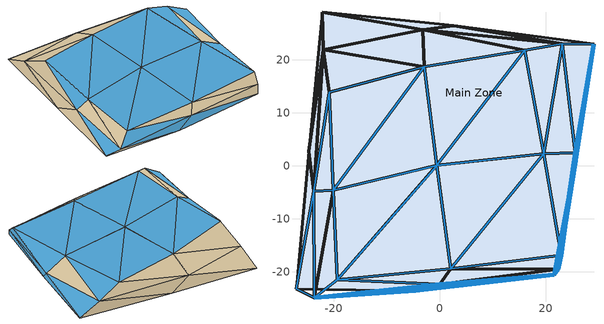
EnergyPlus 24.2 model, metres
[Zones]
Main Zone
 floor ground (M16_300mm_heavyweight_concrete): -22.15,28.94 -2.85,1.88 -24.7,2.7 z0; -2.85,1.88 21.64,-20.54 -4.63,-23.57 z0; -24.7,2.7 -4.63,-23.57 -27.13,-23.19 z0; -2.85,1.88 -4.63,-23.57 -24.7,2.7 z0; 29.1,22.94 25.65,1.1 2.63,26.41 z0; 25.65,1.1 21.64,-20.54 -2.85,1.88 z0; 2.63,26.41 -2.85,1.88 -22.15,28.94 z0; 25.65,1.1 -2.85,1.88 2.63,26.41 z0
 wall outside (I02_50_mm_insulation_board): -19.39,-21.53,3.98 -20.06,-4.6,4.9 -23.67,-24.87,1.69; 22.96,-16.84,4.31 2.06,-19.47,3.82 22.33,-19.5,2.08; 2.06,-19.47,3.82 -19.39,-21.53,3.98 -0.04,-22.32,2.14; 22.33,-19.5,2.08 -0.04,-22.32,2.14 21.64,-20.54,0; 2.06,-19.47,3.82 -0.04,-22.32,2.14 22.33,-19.5,2.08; -20.86,13.91,7.02 -2.95,18.68,5.97 -21.97,21.86,3.12; -2.95,18.68,5.97 16.05,21.77,5.58 -3.18,25.68,2.93; -21.97,21.86,3.12 -3.18,25.68,2.93 -22.15,28.94,0; -2.95,18.68,5.97 -3.18,25.68,2.93 -21.97,21.86,3.12; -20.06,-4.6,4.9 -23.77,-4.79,3.04 -23.67,-24.87,1.69; 19.6,2.26,4.67 25.55,2.44,1.63 23.1,23.07,3.05; -4.63,-23.57,0 -23.67,-24.87,1.69 -27.13,-23.19,0
 wall outside (M08_200mm_lightweight_concrete_block_filled): -24.7,2.7,0 -21.97,21.86,3.12 -22.15,28.94,0; -23.77,-4.79,3.04 -21.97,21.86,3.12 -24.7,2.7,0; -22.15,28.94,0 -3.18,25.68,2.93 2.63,26.41,0; -3.18,25.68,2.93 16.05,21.77,5.58 23.1,23.07,3.05; 2.63,26.41,0 23.1,23.07,3.05 29.1,22.94,0; -3.18,25.68,2.93 23.1,23.07,3.05 2.63,26.41,0; -27.13,-23.19,0 -23.77,-4.79,3.04 -24.7,2.7,0; -23.77,-4.79,3.04 -20.86,13.91,7.02 -21.97,21.86,3.12
 wall outside (generic_window_frame): -19.39,-21.53,3.98 -0.56,0.06,5.12 -20.06,-4.6,4.9; -0.56,0.06,5.12 16.05,21.77,5.58 -2.95,18.68,5.97; -20.06,-4.6,4.9 -2.95,18.68,5.97 -20.86,13.91,7.02; -0.56,0.06,5.12 -2.95,18.68,5.97 -20.06,-4.6,4.9; -20.06,-4.6,4.9 -20.86,13.91,7.02 -23.77,-4.79,3.04; 22.96,-16.84,4.31 19.6,2.26,4.67 2.06,-19.47,3.82; 19.6,2.26,4.67 16.05,21.77,5.58 -0.56,0.06,5.12; 2.06,-19.47,3.82 -0.56,0.06,5.12 -19.39,-21.53,3.98; 19.6,2.26,4.67 -0.56,0.06,5.12 2.06,-19.47,3.82; -23.67,-24.87,1.69 -23.77,-4.79,3.04 -27.13,-23.19,0; 29.1,22.94,0 25.55,2.44,1.63 25.65,1.1,0; 25.55,2.44,1.63 22.96,-16.84,4.31 22.33,-19.5,2.08; 25.65,1.1,0 22.33,-19.5,2.08 21.64,-20.54,0; 25.55,2.44,1.63 22.33,-19.5,2.08 25.65,1.1,0; 16.05,21.77,5.58 19.6,2.26,4.67 23.1,23.07,3.05; 19.6,2.26,4.67 22.96,-16.84,4.31 25.55,2.44,1.63; 23.1,23.07,3.05 25.55,2.44,1.63 29.1,22.94,0; 21.64,-20.54,0 -0.04,-22.32,2.14 -4.63,-23.57,0; -0.04,-22.32,2.14 -19.39,-21.53,3.98 -23.67,-24.87,1.69; -0.04,-22.32,2.14 -23.67,-24.87,1.69 -4.63,-23.57,0
 window (low_iron_3mm): 29.1,22.93,0 25.55,2.45,1.63 25.66,1.11,0; 25.55,2.43,1.63 22.96,-16.83,4.3 22.33,-19.49,2.08; 25.65,1.09,0 22.33,-19.49,2.08 21.64,-20.53,0; 25.55,2.43,1.63 22.33,-19.49,2.08 25.65,1.09,0
 window (clear_6mm): 21.63,-20.54,0 -0.03,-22.32,2.14 -4.62,-23.57,0; -0.05,-22.32,2.14 -23.66,-24.87,1.69 -4.64,-23.57,0
 skylight (low_iron_3mm): -19.38,-21.52,3.98 -0.57,0.05,5.12 -20.06,-4.6,4.9; -0.55,0.07,5.12 16.04,21.76,5.58 -2.94,18.67,5.97; -20.06,-4.59,4.9 -2.96,18.67,5.97 -20.85,13.91,7.01; -0.57,0.06,5.12 -2.95,18.67,5.97 -20.06,-4.59,4.9; 22.95,-16.84,4.31 19.6,2.25,4.66 2.07,-19.47,3.82; 19.59,2.26,4.67 16.04,21.76,5.58 -0.55,0.06,5.12; 2.05,-19.46,3.82 -0.56,0.05,5.12 -19.38,-21.52,3.98; 19.59,2.25,4.67 -0.55,0.05,5.12 2.06,-19.46,3.82
 skylight (clear_6mm): -20.07,-4.59,4.9 -20.86,13.9,7.01 -23.76,-4.78,3.04; -23.67,-24.86,1.69 -23.77,-4.8,3.04 -27.13,-23.18,0; 16.05,21.76,5.58 19.6,2.27,4.67 23.1,23.07,3.05; 19.6,2.25,4.66 22.96,-16.83,4.3 25.55,2.43,1.63; 23.1,23.06,3.05 25.55,2.45,1.63 29.1,22.93,0; -0.05,-22.32,2.14 -19.38,-21.53,3.98 -23.66,-24.86,1.7
[Building]
Building 1: Solar Distribution=FullExterior
[Site:GroundTemperature:BuildingSurface]

[Material] Thermal Absorptance=0.9; Solar Absorptance=0.7; Visible Absorptance=0.7
Name | Roughness | Thickness {m} | Conductivity {W/m-K} | Density {kg/m3} | Specific Heat {J/kg-K}
generic_window_frame | MediumSmooth | 0.1 | 0.17 | 700 | 1000
I02_50_mm_insulation_board | MediumRough | 0.0508 | 0.03 | 43 | 1210
M08_200mm_lightweight_concrete_block_filled | MediumRough | 0.2032 | 0.26 | 464 | 880
M16_300mm_heavyweight_concrete | MediumRough | 0.3048 | 1.95 | 2240 | 900
[WindowMaterial:Glazing] Optical Data Type=SpectralAverage; Infrared Transmittance at Normal Incidence=0; Front Side Infrared Hemispherical Emissivity=0.84; Back Side Infrared Hemispherical Emissivity=0.84; Conductivity {W/m-K}=0.9
Name | Thickness {m} | Solar Transmittance at Normal Incidence | Front Side Solar Reflectance at Normal Incidence | Back Side Solar Reflectance at Normal Incidence | Visible Transmittance at Normal Incidence | Front Side Visible Reflectance at Normal Incidence | Back Side Visible Reflectance at Normal Incidence
clear_6mm | 0.006 | 0.775 | 0.071 | 0.071 | 0.881 | 0.08 | 0.08
low_iron_3mm | 0.003 | 0.899 | 0.079 | 0.079 | 0.913 | 0.082 | 0.082
[Construction]
clear_6mm: clear_6mm
generic_window_frame: generic_window_frame
I02_50_mm_insulation_board: I02_50_mm_insulation_board
low_iron_3mm: low_iron_3mm
M08_200mm_lightweight_concrete_block_filled: M08_200mm_lightweight_concrete_block_filled
M16_300mm_heavyweight_concrete: M16_300mm_heavyweight_concrete
[Zone]
Main Zone: Multiplier=1; Part of Total Floor Area=Yes
[Space]
Main Space: Zone=Main Zone
[Daylighting:Controls]
Main Zone DaylightingControls: Zone or Space=Main Zone; Lighting Control Type=Continuous; Minimum Input Power Fraction for Continuous or ContinuousOff Dimming Control=0.3; Minimum Light Output Fraction for Continuous or ContinuousOff Dimming Control=0.2; Number of Stepped Control Steps=1; Probability Lighting will be Reset When Needed in Manual Stepped Control=1; Glare Calculation Daylighting Reference Point=Daylighting Control; Glare Calculation Azimuth Angle of View Direction Clockwise from Zone y-Axis {deg}=-0; Daylighting Reference Point Name 1=Daylighting Control; Fraction of Lights Controlled by Reference Point 1=1; Illuminance Setpoint at Reference Point 1 {lux}=500
[ZoneControl:Thermostat]
Main Zone Thermostat: Zone or ZoneList=Main Zone; Control Type Schedule=Main Zone Thermostat Schedule; Control 1=Thermostat Setpoint Dual Setpoint 1; Temperature Difference Between Cutout And Setpoint {deltaC}=0
[ThermostatSetpoint:DualSetpoint]
Thermostat Setpoint Dual Setpoint 1: Heating Setpoint Temperature Schedule=Schedule Ruleset 1; Cooling Setpoint Temperature Schedule=Schedule Ruleset 2
[Zone equipment]
Main Zone: Zone HVAC Ideal Loads Air System 1
[Schedule:Compact]
Main Zone Thermostat Schedule: Through: 12/31, For: AllDays, Until: 24:00, 4
[Schedule:Day:Interval]
Schedule Day 1; Schedule Day 2: No, 24:00, 25.9989
[Schedule:Week:Daily]
Schedule Ruleset 1 Week Rule - Jan1-Dec31: Schedule Day 1, Schedule Day 1, Schedule Day 1, Schedule Day 1, Schedule Day 1, Schedule Day 1, Schedule Day 1, Schedule Day 1, Schedule Day 1, Schedule Day 1, Schedule Day 1, Schedule Day 1
Schedule Ruleset 2 Week Rule - Jan1-Dec31: Schedule Day 2, Schedule Day 2, Schedule Day 2, Schedule Day 2, Schedule Day 2, Schedule Day 2, Schedule Day 2, Schedule Day 2, Schedule Day 2, Schedule Day 2, Schedule Day 2, Schedule Day 2
[Schedule:Year]
Schedule Ruleset 1: Schedule Ruleset 1 Week Rule - Jan1-Dec31, 1, 1, 12, 31
Schedule Ruleset 2: Schedule Ruleset 2 Week Rule - Jan1-Dec31, 1, 1, 12, 31
